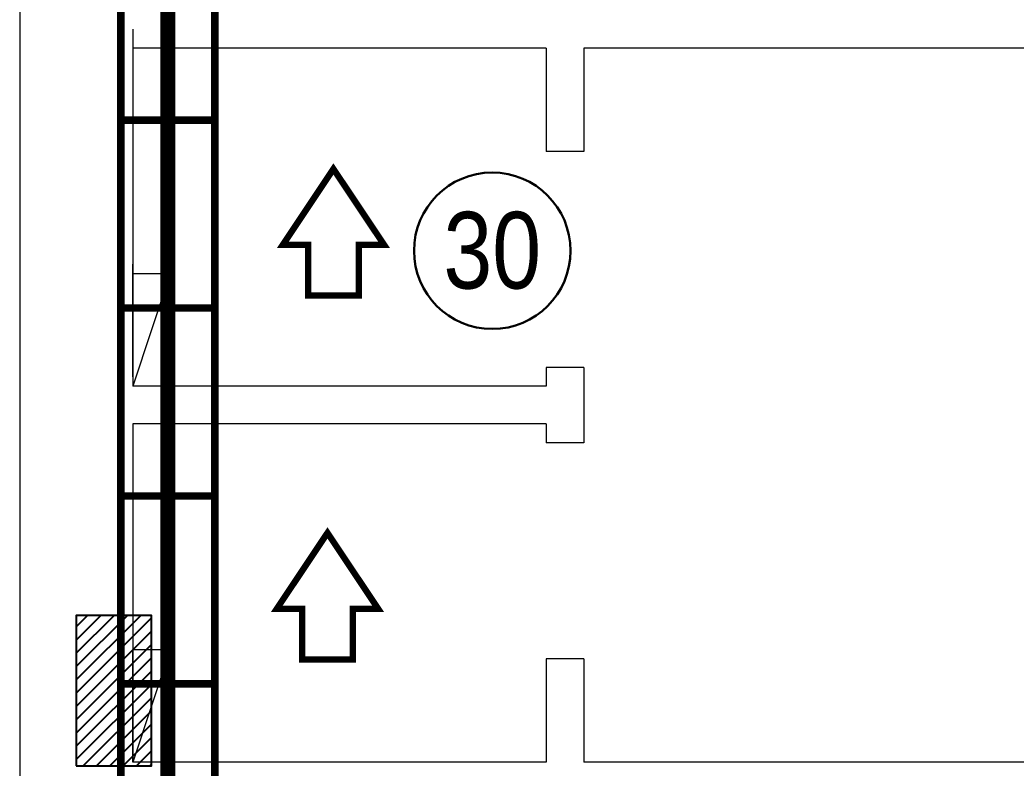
# Model space of a CAD drawing. Header units: millimetres. Extents: x 0 to 126, y 0 to 76.
# Drawn here: x 49.2 to 51.849, y 17.279 to 19.27 of the extents above; entities that cross this region are included whole.
import ezdxf

# ---------------------------------------------------------------- set-up
doc = ezdxf.new("R2010")
doc.units = ezdxf.units.MM
doc.linetypes.add('Continua', pattern=[0])
for name, color, linetype, lineweight in [('ARQUITECTÓNICO', 152, 'Continuous', 0), ('INST. VOZ Y DATOS', 40, 'Continuous', 0), ('TEXTOS INST. VOZ Y DATOS', 1, 'Continuous', 0)]:
    doc.layers.add(name, color=color, linetype=linetype, lineweight=lineweight)
doc.layers.add('E-COLUMNA', color=20, linetype='Continuous')
doc.layers.add('HatchColus', color=8, linetype='Continuous')
doc.styles.add('75', font='ARIALN.TTF', dxfattribs={"height": 0.135})

# ---------------------------------------------------------------- blocks, each defined once
blk = doc.blocks.new('A$C35E06030')
at = {"layer": 'HatchColus', "linetype": 'Continua', "ltscale": 0.05}
h = blk.add_hatch(dxfattribs=at)
h.set_pattern_fill('ANSI31', color=256, scale=0.2, style=0)
h.set_pattern_definition([(45, (-1018.400148, -104.339457), (-0.0176776695, 0.0176776695), [])])
h.paths.add_polyline_path([(0.2, 13.8), (0, 13.8), (0, 13.4), (0.2, 13.4)])
h.paths.add_polyline_path([(0.2, 7.8604), (0, 7.8604), (0, 7.4604), (0.2, 7.4604)])
h.paths.add_polyline_path([(5.95, 12.5619), (5.65, 12.5619), (5.65, 12.2619), (5.95, 12.2619)])
h.paths.add_polyline_path([(11.6, 12.5369), (11.35, 12.5369), (11.35, 12.2869), (11.6, 12.2869)])
at = {"layer": 'E-COLUMNA', "linetype": 'Continua', "ltscale": 0.05}
blk.add_lwpolyline([(0, 13.4), (0.2, 13.4), (0.2, 13.8), (0, 13.8)], close=True, dxfattribs=at)

msp = doc.modelspace()

# ---------------------------------------------------------------- linework, layer by layer
at = {"layer": 'ARQUITECTÓNICO', "linetype": 'Continuous', "ltscale": 0.03}
for p, q in [((49.1997, 37.2348), (49.1997, 6.8848)), ((49.4997, 19.2448), (49.4997, 18.3198)), ((49.4997, 19.1948), (49.4997, 18.2948)), ((50.5997, 19.1948), (49.4997, 19.1948)), ((50.5997, 19.1948), (50.5997, 18.9198)), ((50.6997, 19.1948), (50.6997, 18.9198)), ((51.8997, 19.1948), (50.6997, 19.1948)), ((50.6997, 18.9198), (50.5997, 18.9198)), ((50.5997, 18.3448), (50.5997, 18.2948)), ((50.6997, 18.3448), (50.5997, 18.3448)), ((50.6997, 18.3448), (50.6997, 18.1448)), ((50.5997, 18.2948), (49.4997, 18.2948)), ((49.4997, 18.1948), (49.4997, 17.2948)), ((50.5997, 18.1948), (49.4997, 18.1948)), ((50.5997, 18.1948), (50.5997, 18.1448)), ((50.6997, 18.1448), (50.5997, 18.1448)), ((50.5997, 17.5698), (50.5997, 17.2948)), ((50.6997, 17.5698), (50.5997, 17.5698)), ((50.6997, 17.5698), (50.6997, 17.2948)), ((50.5997, 17.2948), (49.4997, 17.2948)), ((52.7497, 17.2948), (50.6997, 17.2948))]:
    msp.add_line(p, q, dxfattribs=at)
at = {"layer": 'ARQUITECTÓNICO', "ltscale": 0.3}
for p, q in [((49.4997, 18.3198), (49.4997, 18.6198)), ((49.4997, 18.5948), (49.5997, 18.5948)), ((49.5997, 18.5948), (49.4997, 18.2948)), ((49.5997, 18.5948), (49.5997, 18.2948)), ((49.5997, 18.2948), (49.4997, 18.2948)), ((49.4997, 17.5948), (49.5997, 17.5948)), ((49.4997, 17.2948), (49.4997, 17.5948)), ((49.5997, 17.5948), (49.4997, 17.2948)), ((49.5997, 17.5948), (49.5997, 17.2948)), ((49.5997, 17.2948), (49.4997, 17.2948))]:
    msp.add_line(p, q, dxfattribs=at)
at = {"layer": 'INST. VOZ Y DATOS', "color": 6, "const_width": 0.04}
msp.add_lwpolyline([(49.5929, 15.003), (49.5929, 23.003)], dxfattribs=at)
at = {"layer": 'INST. VOZ Y DATOS', "const_width": 0.02}
for points in [[(49.4679, 15.003), (49.4679, 23.003)], [(49.7179, 15.003), (49.7179, 23.003)], [(49.7179, 19.003), (49.4679, 19.003)], [(49.7179, 18.503), (49.4679, 18.503)], [(49.7179, 18.003), (49.4679, 18.003)], [(49.7179, 17.503), (49.4679, 17.503)]]:
    msp.add_lwpolyline(points, dxfattribs=at)
at = {"layer": 'TEXTOS INST. VOZ Y DATOS', "const_width": 0.0168}
for points in [[(50.0335, 18.5364), (49.9662, 18.5364), (49.9662, 18.6711), (49.8988, 18.6711), (50.0335, 18.8732), (50.1683, 18.6711), (50.1009, 18.6711), (50.1009, 18.5364)], [(50.0177, 17.568), (49.9503, 17.568), (49.9503, 17.7027), (49.8829, 17.7027), (50.0177, 17.9048), (50.1524, 17.7027), (50.085, 17.7027), (50.085, 17.568)]]:
    msp.add_lwpolyline(points, close=True, dxfattribs=at)
at = {"layer": 'TEXTOS INST. VOZ Y DATOS', "lineweight": 30}
msp.add_circle((50.4559, 18.6555), 0.2081, dxfattribs=at)

# ---------------------------------------------------------------- block references
at = {"layer": 'ARQUITECTÓNICO', "color": 0}
msp.add_blockref('A$C35E06030', (49.3497, 3.8848), dxfattribs=at)

# ---------------------------------------------------------------- texts
at = {"layer": 'TEXTOS INST. VOZ Y DATOS', "insert": (50.4559, 18.6555), "char_height": 0.204, "width": 1.846887, "attachment_point": 5, "style": '75'}
msp.add_mtext('30', dxfattribs=at)

doc.saveas('drawing.dxf')
